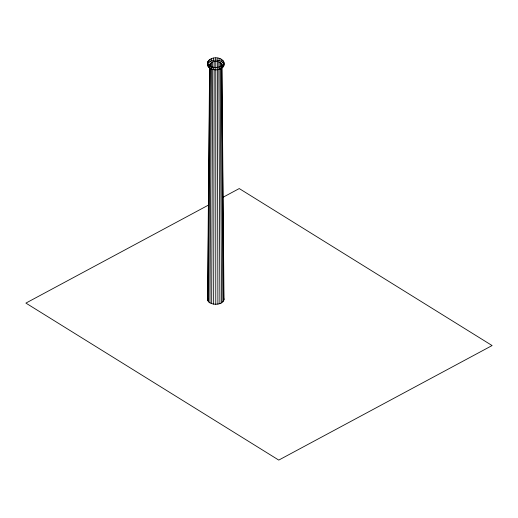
<?xml version="1.0" encoding="UTF-8"?>
<svg xmlns="http://www.w3.org/2000/svg" width="518" height="518" viewBox="0 0 518 518"><rect width="100%" height="100%" fill="white"/><g stroke="black" fill="none" stroke-linecap="round" stroke-linejoin="round"><path stroke-width="0.78" d="M213.649 304.105C211.13 303.658 207.873 302.447 207.556 299.521L209.609 64.977C211.053 60.101 220.493 60.101 221.937 64.977L223.99 299.521C223.103 303.936 217.359 304.571 213.649 304.105L214.174 69.224M214.161 68L214.18 61.538M211.668 303.632L212.691 68.868M212.665 67.554L212.691 61.895M209.965 302.875L211.409 68.305M211.383 67.314L211.415 62.464M210.412 66.427L210.438 63.196M208.657 301.897L210.425 68.376M207.835 300.751L209.822 64.057M207.537 62.665C209.525 55.407 225.356 56.294 224.009 64.977C222.021 72.235 206.19 71.348 207.537 62.665L207.822 66.207M207.537 64.977L207.822 61.428M221.937 64.977L221.108 66.757M223.724 66.207L224.009 62.665M207.556 299.521L207.835 298.297M207.822 63.746C211.299 58.761 222.015 58.702 224.009 64.977M207.822 63.895C211.318 68.693 220.228 68.693 223.724 63.895M208.663 204.979L25.9 303.101L278.762 460.094L492.1 345.551L239.245 188.565L222.889 197.345M210.438 66.757L209.609 64.977M223.711 298.297L223.99 299.521M221.723 64.057L223.711 300.751M221.108 63.196L221.134 66.427M221.121 68.376L222.889 301.897M220.131 62.464L220.163 67.314M220.137 68.305L221.581 302.875M218.855 61.895L218.874 66.744M218.861 68.868L219.885 303.632M217.366 61.538L217.385 68M217.372 69.224L217.903 304.105M223.724 61.428L223.724 63.746M222.902 60.282L222.902 62.6M222.902 65.041L222.902 67.353M221.594 59.298L221.594 61.616M221.594 66.026L221.594 68.337M219.891 58.547L219.891 60.859M219.891 66.777L219.891 69.095M217.903 58.068L217.903 60.386M217.903 67.256L217.903 69.567M215.773 57.906L215.773 60.224M215.773 61.422L215.773 304.267M213.643 58.068L213.643 60.386M213.643 67.256L213.643 69.567M211.655 58.547L211.655 60.859M211.655 66.777L211.655 69.095M209.952 59.298L209.952 61.616M209.952 66.026L209.952 68.337M208.644 60.282L208.644 62.6M208.644 65.041L208.644 67.353"/></g></svg>
